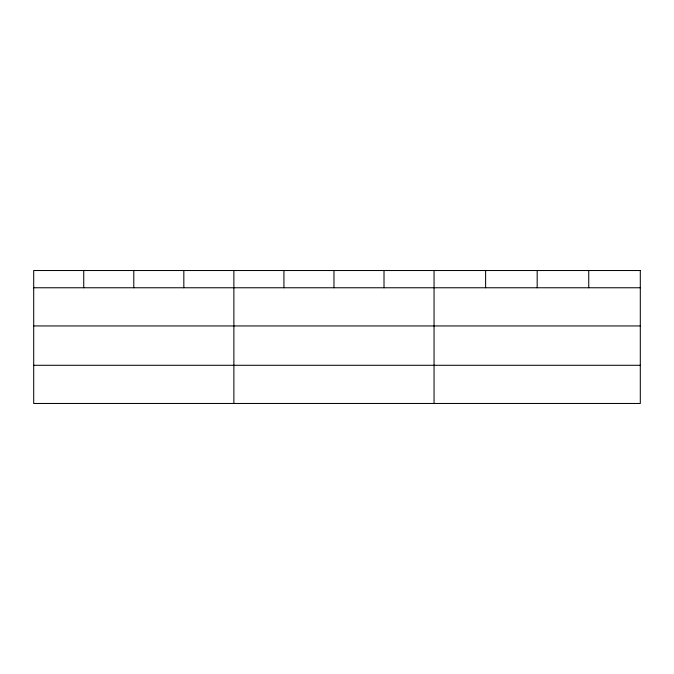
<?xml version="1.0" encoding="UTF-8"?>
<svg xmlns="http://www.w3.org/2000/svg" width="674" height="674" viewBox="0 0 674 674"><rect width="100%" height="100%" fill="white"/><g stroke="black" fill="none" stroke-linecap="round" stroke-linejoin="round"><path stroke-width="1.01" d="M33.7 287.764L640.3 287.764M33.7 325.946L640.3 325.946M33.7 365.283L640.3 365.283M588.739 270.527L588.739 287.764M537.178 270.527L537.178 287.764M485.617 270.527L485.617 287.764M434.056 270.527L434.056 403.473M384.012 270.527L384.012 287.764M333.967 270.527L333.967 287.764M283.923 270.527L283.923 287.764M233.878 270.527L233.878 403.473M183.833 270.527L183.833 287.764M133.789 270.527L133.789 287.764M83.745 270.527L83.745 287.764M640.3 270.527L33.7 270.527L33.7 403.473L640.3 403.473L640.3 270.527"/></g></svg>
